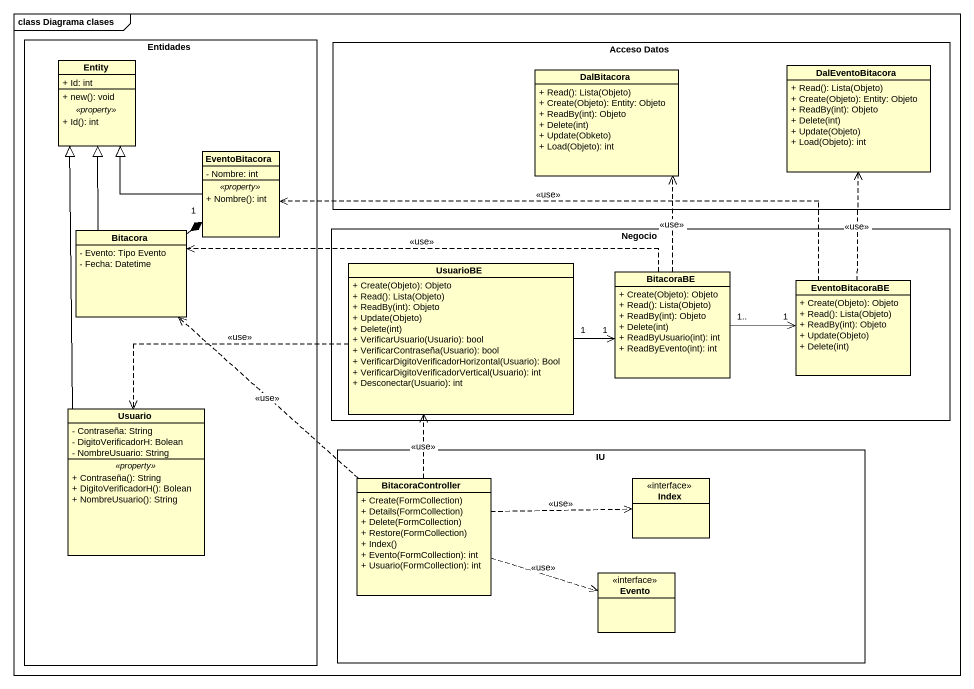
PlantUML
@startuml
mainframe class Diagrama clases
hide circle
hide empty members
skinparam classAttributeIconSize 0
rectangle Entidades {
  class "Entity" as Entity_ {
    + Id: int
    --
    + new(): void
    .. <<property>> ..
    + Id(): int
  }
  class EventoBitacora {
    - Nombre: int
    .. <<property>> ..
    + Nombre(): int
  }
  class Bitacora {
    - Evento: Tipo Evento
    - Fecha: Datetime
  }
  class Usuario {
    - Contraseña: String
    - DigitoVerificadorH: Bolean
    - NombreUsuario: String
    .. <<property>> ..
    + Contraseña(): String
    + DigitoVerificadorH(): Bolean
    + NombreUsuario(): String
  }
}
rectangle "Acceso Datos" as Acceso_Datos {
  class DalBitacora {
    + Read(): Lista(Objeto)
    + Create(Objeto): Entity: Objeto
    + ReadBy(int): Objeto
    + Delete(int)
    + Update(Obketo)
    + Load(Objeto): int
  }
  class DalEventoBitacora {
    + Read(): Lista(Objeto)
    + Create(Objeto): Entity: Objeto
    + ReadBy(int): Objeto
    + Delete(int)
    + Update(Objeto)
    + Load(Objeto): int
  }
}
rectangle Negocio {
  class UsuarioBE {
    + Create(Objeto): Objeto
    + Read(): Lista(Objeto)
    + ReadBy(int): Objeto
    + Update(Objeto)
    + Delete(int)
    + VerificarUsuario(Usuario): bool
    + VerificarContraseña(Usuario): bool
    + VerificarDigitoVerificadorHorizontal(Usuario): Bool
    + VerificarDigitoVerificadorVertical(Usuario): int
    + Desconectar(Usuario): int
  }
  class BitacoraBE {
    + Create(Objeto): Objeto
    + Read(): Lista(Objeto)
    + ReadBy(int): Objeto
    + Delete(int)
    + ReadByUsuario(int): int
    + ReadByEvento(int): int
  }
  class EventoBitacoraBE {
    + Create(Objeto): Objeto
    + Read(): Lista(Objeto)
    + ReadBy(int): Objeto
    + Update(Objeto)
    + Delete(int)
  }
}
rectangle IU {
  class BitacoraController {
    + Create(FormCollection)
    + Details(FormCollection)
    + Delete(FormCollection)
    + Restore(FormCollection)
    + Index()
    + Evento(FormCollection): int
    + Usuario(FormCollection): int
  }
  class Index <<interface>>
  class Evento <<interface>>
}
EventoBitacora -up-|> Entity_
Bitacora -up-|> Entity_
Bitacora -up-* "1" EventoBitacora
UsuarioBE .left.> Usuario : <<use>>
BitacoraBE .up.> DalBitacora : <<use>>
BitacoraBE .left.> Bitacora : <<use>>
BitacoraBE "1" <-left- "1" UsuarioBE
BitacoraBE "1.." -right-> "1" EventoBitacoraBE
EventoBitacoraBE .up.> DalEventoBitacora : <<use>>
EventoBitacoraBE .left.> EventoBitacora : <<use>>
Usuario -up-|> Entity_
BitacoraController .up.> Bitacora : <<use>>
BitacoraController .up.> UsuarioBE : <<use>>
BitacoraController .right.> Index : <<use>>
BitacoraController .right.> Evento : <<use>>
@enduml
